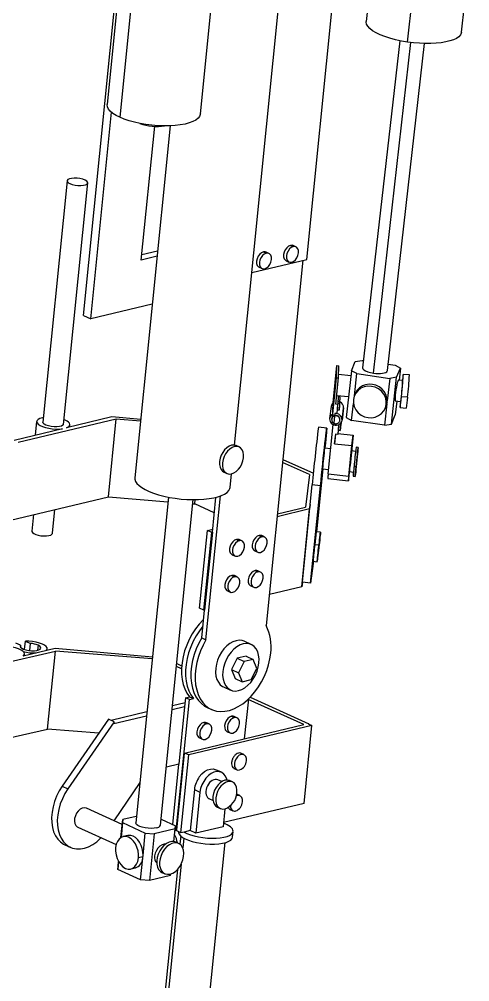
# Model space of a CAD drawing. Header units: inches. Extents: x 0.1 to 8.4, y 0.1 to 10.9.
# Drawn here: x 4.433 to 5.498, y 4.065 to 6.339 of the extents above; entities that cross this region are included whole.
import ezdxf

# ---------------------------------------------------------------- set-up
doc = ezdxf.new("R2010")
doc.units = ezdxf.units.IN
doc.header["$MEASUREMENT"] = 0

msp = doc.modelspace()

# ---------------------------------------------------------------- linework, layer by layer
at = {"color": 7, "linetype": 'Continuous', "lineweight": 25}
for p, q in [((5.397, 7.5956), (5.2533, 6.3338)), ((4.5853, 5.6389), (4.7243, 7.0186)), ((5.1126, 5.7718), (5.2053, 6.6916)), ((4.6771, 6.4958), (4.6411, 6.1375)), ((4.9416, 5.3329), (5.0591, 6.499)), ((4.8614, 6.1153), (4.8961, 6.4601)), ((5.4783, 6.3082), (5.4855, 6.3713)), ((5.3327, 6.2883), (5.2447, 5.5156)), ((5.3034, 5.509), (5.3913, 6.2816)), ((4.6021, 5.6312), (4.6513, 6.1192)), ((4.7901, 6.0872), (4.7063, 5.2557)), ((4.7215, 5.7701), (4.7533, 6.0861)), ((4.5464, 5.9573), (4.4889, 5.387)), ((4.5379, 5.382), (4.5953, 5.9524)), ((5.0741, 5.8048), (5.0808, 5.8018)), ((5.0871, 5.8013), (5.0804, 5.8044)), ((4.759, 5.7791), (4.7215, 5.7701)), ((4.7602, 5.791), (4.7227, 5.7821)), ((5.0102, 5.7893), (5.017, 5.7862)), ((5.0233, 5.7857), (5.0165, 5.7888)), ((4.9827, 5.7408), (5.1126, 5.7718)), ((5.0002, 5.753), (5.007, 5.7499)), ((5.1039, 5.7697), (5.017, 4.9069)), ((5.0641, 5.7685), (5.0708, 5.7655)), ((4.7476, 5.6659), (4.6021, 5.6312)), ((4.5853, 5.6389), (4.6021, 5.6312)), ((5.2186, 5.5086), (5.2276, 5.5305)), ((5.2276, 5.5305), (5.2441, 5.533)), ((5.2441, 5.533), (5.2466, 5.5327)), ((5.1751, 5.4325), (5.184, 5.5209)), ((5.1829, 5.4922), (5.184, 5.5209)), ((5.184, 5.5209), (5.1889, 5.5204)), ((5.1878, 5.4918), (5.1889, 5.5204)), ((5.2186, 5.5086), (5.206, 5.3979)), ((5.2312, 5.5018), (5.2186, 5.5086)), ((5.3031, 5.5081), (5.3034, 5.509)), ((5.3051, 5.5241), (5.3217, 5.5217)), ((5.3217, 5.5217), (5.3343, 5.5149)), ((5.3253, 5.4931), (5.3343, 5.5149)), ((5.3343, 5.5149), (5.331, 5.486)), ((5.1736, 5.3993), (5.1829, 5.4922)), ((5.1815, 5.4295), (5.1878, 5.4918)), ((5.1829, 5.4922), (5.1878, 5.4918)), ((5.2172, 5.4967), (5.1881, 5.4994)), ((5.2253, 5.4495), (5.2312, 5.5018)), ((5.2312, 5.5018), (5.3088, 5.4905)), ((5.3088, 5.4905), (5.3027, 5.4372)), ((5.3253, 5.4931), (5.3088, 5.4905)), ((5.3127, 5.3823), (5.3253, 5.4931)), ((5.3394, 5.4853), (5.3292, 5.4862)), ((5.3555, 5.4986), (5.3408, 5.5)), ((5.1837, 5.4504), (5.2117, 5.4478)), ((5.1873, 5.45), (5.1864, 5.429)), ((5.1917, 5.4463), (5.1871, 5.4467)), ((5.2273, 5.4545), (5.2254, 5.4498)), ((5.3255, 5.4371), (5.3217, 5.4042)), ((5.3221, 5.4375), (5.3348, 5.4363)), ((5.3513, 5.4459), (5.3366, 5.4472)), ((5.1704, 5.424), (5.1669, 5.3955)), ((5.1864, 5.429), (5.1815, 5.4295)), ((5.1843, 5.4074), (5.1864, 5.429)), ((5.1852, 5.4166), (5.1898, 5.4162)), ((5.1911, 5.4309), (5.1865, 5.4313)), ((5.1866, 5.4319), (5.1904, 5.4316)), ((5.1997, 5.4207), (5.1962, 5.3922)), ((5.1962, 5.3919), (5.1997, 5.4204)), ((5.1997, 5.4204), (5.1997, 5.4207)), ((5.2186, 5.3911), (5.2232, 5.4311)), ((5.302, 5.4306), (5.2962, 5.3798)), ((5.2982, 5.4198), (5.3001, 5.4245)), ((5.3001, 5.4245), (5.302, 5.4306)), ((5.3025, 5.4339), (5.3006, 5.4292)), ((5.3335, 5.4216), (5.3481, 5.4202)), ((4.431, 5.3396), (4.6625, 5.3948)), ((4.5419, 5.3915), (4.539, 5.3928)), ((4.6524, 5.3994), (4.5445, 5.3737)), ((4.644, 5.2109), (4.6625, 5.3948)), ((4.7202, 5.3938), (4.6524, 5.3994)), ((4.6625, 5.3948), (4.7198, 5.3901)), ((5.1717, 5.3947), (5.1716, 5.3937)), ((5.1716, 5.3942), (5.1716, 5.3931)), ((5.1742, 5.4059), (5.1736, 5.3993)), ((5.1736, 5.3993), (5.1736, 5.3993)), ((5.1787, 5.4016), (5.177, 5.3846)), ((5.1786, 5.4016), (5.1787, 5.4026)), ((5.1792, 5.4074), (5.1787, 5.4026)), ((5.1912, 5.3915), (5.1913, 5.3925)), ((5.206, 5.3979), (5.2186, 5.3911)), ((5.2962, 5.3798), (5.2186, 5.3911)), ((5.3127, 5.3823), (5.3217, 5.4042)), ((4.5355, 5.3716), (4.4209, 5.3442)), ((4.4743, 5.3887), (4.471, 5.3562)), ((4.5379, 5.382), (4.538, 5.3825)), ((4.5521, 5.3755), (4.5526, 5.3808)), ((5.1599, 5.373), (5.1403, 5.375)), ((5.1633, 5.2648), (5.175, 5.3813)), ((5.1719, 5.3832), (5.1725, 5.3889)), ((5.172, 5.3833), (5.1719, 5.3832)), ((5.1725, 5.3889), (5.172, 5.3833)), ((5.1769, 5.3841), (5.1765, 5.3807)), ((5.1882, 5.3811), (5.1859, 5.3581)), ((5.1871, 5.368), (5.1859, 5.3581)), ((5.1869, 5.368), (5.1918, 5.3675)), ((5.1882, 5.3811), (5.1879, 5.3811)), ((5.1882, 5.3812), (5.1882, 5.3811)), ((5.1934, 5.3822), (5.1904, 5.3825)), ((5.1933, 5.3819), (5.1936, 5.3819)), ((5.2962, 5.3798), (5.3127, 5.3823)), ((5.181, 5.3586), (5.1787, 5.3359)), ((5.1787, 5.3359), (5.1815, 5.3585)), ((5.1859, 5.3581), (5.181, 5.3586)), ((5.1862, 5.3606), (5.2226, 5.3568)), ((5.2226, 5.3568), (5.2154, 5.2849)), ((5.2195, 5.3317), (5.2226, 5.3568)), ((4.9527, 5.3286), (4.946, 5.3317)), ((5.1693, 5.3242), (5.1549, 5.3257)), ((5.1787, 5.3359), (5.2195, 5.3317)), ((5.2123, 5.2598), (5.2195, 5.3317)), ((5.2343, 5.3274), (5.2294, 5.3279)), ((5.0566, 5.2992), (5.1284, 5.2665)), ((5.2282, 5.3181), (5.2186, 5.3191)), ((5.1193, 5.2632), (5.0558, 5.2921)), ((5.1507, 5.2767), (5.1358, 5.1281)), ((5.1499, 5.2768), (5.1644, 5.2753)), ((5.2293, 5.2814), (5.2244, 5.2819)), ((4.9175, 5.2689), (4.9242, 5.2659)), ((4.9315, 5.233), (4.9348, 5.2649)), ((5.1193, 5.2632), (5.1095, 5.1866)), ((5.1624, 5.2537), (5.2113, 5.2487)), ((5.1633, 5.2648), (5.2123, 5.2598)), ((5.2135, 5.2702), (5.2231, 5.2692)), ((5.2223, 5.2594), (5.2272, 5.2589)), ((5.121, 5.1928), (5.1256, 5.2388)), ((5.122, 5.0068), (5.1452, 5.2368)), ((5.1452, 5.2368), (5.1256, 5.2388)), ((4.4125, 5.1557), (4.644, 5.2109)), ((4.644, 5.2109), (4.7847, 5.1993)), ((4.7858, 5.21), (4.7084, 4.4409)), ((4.8746, 4.8729), (4.9088, 5.2128)), ((4.8896, 5.1271), (4.8979, 5.2095)), ((4.7671, 4.435), (4.8446, 5.2041)), ((4.8436, 5.1945), (4.8484, 5.1941)), ((4.8484, 5.1941), (4.8494, 5.2041)), ((4.8943, 5.1732), (4.8484, 5.1941)), ((5.0436, 5.1709), (5.1095, 5.1866)), ((5.1024, 5.0089), (5.121, 5.1928)), ((5.121, 5.1928), (5.1196, 5.182)), ((4.467, 5.1687), (4.463, 5.1295)), ((4.512, 5.1246), (4.5176, 5.1807)), ((5.1196, 5.182), (5.0429, 5.1637)), ((5.1011, 4.998), (5.1196, 5.182)), ((4.8596, 4.9474), (4.8782, 5.1314)), ((4.8697, 4.9428), (4.8883, 5.1268)), ((4.8896, 5.1271), (4.8711, 4.9432)), ((4.8782, 5.1314), (4.8904, 5.1343)), ((4.8883, 5.1268), (4.8782, 5.1314)), ((4.8896, 5.1271), (4.8883, 5.1268)), ((4.8896, 5.1271), (4.8896, 5.1271)), ((5.0001, 5.1194), (5.0068, 5.1164)), ((5.0131, 5.1159), (5.0064, 5.119)), ((5.1452, 5.1272), (5.1354, 5.1282)), ((4.9465, 5.1102), (4.9532, 5.1071)), ((4.9595, 5.1066), (4.9528, 5.1097)), ((5.1414, 5.0966), (5.1316, 5.0976)), ((4.9365, 5.0739), (4.9432, 5.0708)), ((4.99, 5.0831), (4.9968, 5.0801)), ((5.1406, 5.0881), (5.1411, 5.088)), ((5.1284, 5.0584), (5.122, 5.0068)), ((5.1276, 5.0585), (5.1374, 5.0575)), ((4.9906, 5.0366), (4.9973, 5.0336)), ((5.0036, 5.0331), (4.9969, 5.0362)), ((4.9353, 5.0251), (4.9421, 5.022)), ((4.9484, 5.0215), (4.9416, 5.0246)), ((5.1024, 5.0089), (5.1011, 4.998)), ((5.122, 5.0068), (5.1024, 5.0089)), ((4.9253, 4.9887), (4.9321, 4.9857)), ((4.9806, 5.0003), (4.9873, 4.9973)), ((5.1011, 4.998), (5.0244, 4.9797)), ((4.8697, 4.9428), (4.8596, 4.9474)), ((4.8645, 4.8775), (4.8711, 4.9432)), ((4.8711, 4.9432), (4.8697, 4.9428)), ((5.017, 4.9069), (5.0166, 4.9068)), ((4.4458, 4.8501), (4.4478, 4.8698)), ((4.4478, 4.8698), (4.4599, 4.8643)), ((4.8645, 4.8775), (4.8746, 4.8729)), ((4.9815, 4.8618), (4.9647, 4.8695)), ((4.3885, 4.8164), (4.5185, 4.8459)), ((4.4363, 4.8602), (4.4252, 4.8653)), ((4.4363, 4.8602), (4.4359, 4.8562)), ((4.518, 4.8526), (4.4421, 4.8345)), ((4.4582, 4.8475), (4.4599, 4.8643)), ((4.4986, 4.848), (4.499, 4.8519)), ((4.5, 4.6619), (4.5185, 4.8459)), ((4.7478, 4.8323), (4.518, 4.8526)), ((4.7473, 4.8278), (4.5185, 4.8459)), ((4.4451, 4.8352), (4.4455, 4.8393)), ((4.9481, 4.8294), (4.935, 4.8029)), ((4.9694, 4.8345), (4.9481, 4.8294)), ((4.9481, 4.8294), (4.9649, 4.8217)), ((4.9649, 4.8217), (4.9518, 4.7953)), ((4.9863, 4.8268), (4.9649, 4.8217)), ((4.9694, 4.8345), (4.9863, 4.8268)), ((4.9945, 4.8055), (4.9863, 4.8268)), ((4.8167, 4.8042), (4.8048, 4.8096)), ((4.8056, 4.8167), (4.8171, 4.8114)), ((4.935, 4.8029), (4.9433, 4.7816)), ((4.935, 4.8029), (4.9518, 4.7953)), ((4.9814, 4.779), (4.9945, 4.8055)), ((4.9433, 4.7816), (4.9601, 4.7739)), ((4.9518, 4.7953), (4.9601, 4.7739)), ((4.9601, 4.7739), (4.9814, 4.779)), ((4.9158, 4.762), (4.9326, 4.7543)), ((4.8044, 4.4227), (4.8355, 4.732)), ((4.8262, 4.7362), (4.824, 4.7144)), ((4.8262, 4.7362), (4.8355, 4.7384)), ((4.8355, 4.732), (4.8262, 4.7362)), ((4.8354, 4.7385), (4.8355, 4.7384)), ((4.8355, 4.7384), (4.8448, 4.7342)), ((4.8355, 4.732), (4.8448, 4.7342)), ((4.9747, 4.733), (4.9652, 4.6392)), ((5.1056, 4.6727), (4.9746, 4.7323)), ((4.9793, 4.7376), (5.1176, 4.6746)), ((4.824, 4.7144), (4.7946, 4.7074)), ((4.825, 4.724), (4.7955, 4.717)), ((4.824, 4.7144), (4.8104, 4.579)), ((4.8775, 4.7131), (4.8876, 4.7085)), ((4.644, 4.6854), (4.5345, 4.5271)), ((4.6575, 4.6793), (4.644, 4.6854)), ((4.7347, 4.7025), (4.6506, 4.6824)), ((4.7337, 4.6929), (4.657, 4.6746)), ((4.9347, 4.6923), (4.9415, 4.6892)), ((4.9478, 4.6887), (4.941, 4.6918)), ((4.37, 4.6325), (4.5, 4.6619)), ((4.6211, 4.6523), (4.5, 4.6619)), ((4.6575, 4.6793), (4.548, 4.521)), ((4.657, 4.6746), (4.6575, 4.6793)), ((5.125, 4.6703), (4.834, 4.6009)), ((4.8693, 4.6776), (4.876, 4.6745)), ((4.8823, 4.6741), (4.8756, 4.6771)), ((4.9652, 4.6392), (5.1056, 4.6727)), ((5.1065, 4.4864), (5.125, 4.6703)), ((5.1176, 4.6746), (5.1162, 4.6743)), ((5.1162, 4.6743), (5.125, 4.6703)), ((5.1175, 4.6737), (5.1176, 4.6746)), ((4.8239, 4.6055), (4.9652, 4.6392)), ((4.8593, 4.6413), (4.866, 4.6382)), ((4.9247, 4.6559), (4.9315, 4.6529)), ((4.8055, 4.423), (4.8239, 4.6055)), ((4.8155, 4.417), (4.834, 4.6009)), ((4.834, 4.6009), (4.8239, 4.6055)), ((4.9642, 4.6017), (4.9571, 4.6049)), ((4.8104, 4.579), (4.7809, 4.572)), ((4.7959, 4.4365), (4.8103, 4.579)), ((4.9112, 4.5599), (4.8979, 4.5661)), ((4.9408, 4.5691), (4.9479, 4.5658)), ((4.5345, 4.5271), (4.548, 4.521)), ((4.7179, 4.5355), (4.6567, 4.4456)), ((4.912, 4.538), (4.9026, 4.5422)), ((4.9371, 4.5371), (4.9303, 4.5402)), ((4.8471, 4.5191), (4.8373, 4.4222)), ((4.8471, 4.5191), (4.8604, 4.513)), ((4.8604, 4.513), (4.8506, 4.4161)), ((4.9547, 4.5048), (4.9476, 4.508)), ((4.8806, 4.4983), (4.8833, 4.497)), ((4.8814, 4.4978), (4.8913, 4.4933)), ((5.1065, 4.4864), (4.9162, 4.441)), ((4.6767, 4.4365), (4.5918, 4.4751)), ((4.9018, 4.4775), (4.9085, 4.4744)), ((4.9195, 4.4736), (4.9153, 4.4311)), ((4.9313, 4.4722), (4.9384, 4.4689)), ((4.6737, 4.4059), (4.6779, 4.4482)), ((4.6773, 4.4411), (4.6738, 4.406)), ((4.6779, 4.4482), (4.6773, 4.4411)), ((4.6773, 4.4411), (4.7312, 4.4165)), ((4.7099, 4.4558), (4.6779, 4.4482)), ((4.7685, 4.4489), (4.8024, 4.4335)), ((4.9169, 4.4397), (4.917, 4.4412)), ((4.5714, 4.4304), (4.6623, 4.389)), ((4.7258, 4.3634), (4.7312, 4.4165)), ((4.7312, 4.4165), (4.752, 4.4145)), ((4.752, 4.4145), (4.7408, 4.3041)), ((4.8018, 4.4264), (4.752, 4.4145)), ((4.7988, 4.3965), (4.8018, 4.4264)), ((4.8016, 4.424), (4.8044, 4.4227)), ((4.8018, 4.4264), (4.8024, 4.4335)), ((4.8055, 4.423), (4.8044, 4.4227)), ((4.8054, 4.4216), (4.8055, 4.423)), ((4.8155, 4.417), (4.8054, 4.4216)), ((4.8099, 4.4195), (4.8099, 4.4194)), ((4.8228, 4.4187), (4.8155, 4.417)), ((4.8373, 4.4222), (4.8228, 4.4187)), ((4.8506, 4.4161), (4.8373, 4.4222)), ((4.9153, 4.4311), (4.8506, 4.4161)), ((4.9372, 4.4066), (4.9386, 4.4204)), ((4.5407, 4.3889), (4.5542, 4.3828)), ((4.6895, 4.4106), (4.6789, 4.4081)), ((4.8099, 4.3921), (4.8032, 4.3951)), ((4.8149, 4.4096), (4.813, 4.3903)), ((4.8222, 4.4045), (4.8198, 4.3812)), ((4.8292, 3.4924), (4.92, 4.3938)), ((4.6681, 4.3491), (4.6662, 4.3307)), ((4.6668, 4.3378), (4.668, 4.3493)), ((4.7256, 4.3601), (4.7149, 4.3575)), ((4.7201, 4.3062), (4.7252, 4.3568)), ((4.6662, 4.3307), (4.6668, 4.3378)), ((4.7201, 4.3062), (4.6662, 4.3307)), ((4.6971, 4.3315), (4.7078, 4.334)), ((4.816, 4.3429), (4.7313, 3.5023)), ((4.8069, 4.33), (4.7405, 3.6705)), ((4.7706, 4.3235), (4.7773, 4.3204)), ((4.7408, 4.3041), (4.7201, 4.3062)), ((4.7907, 4.316), (4.7408, 4.3041)), ((4.7907, 4.316), (4.7911, 4.3198))]:
    msp.add_line(p, q, dxfattribs=at)
at = {"color": 8, "linetype": 'Continuous', "lineweight": 25}
for p, q in [((5.351, 6.2851), (5.4981, 7.5765)), ((4.708, 6.4741), (4.6711, 6.1073)), ((5.2702, 5.5029), (5.3591, 6.284)), ((5.1868, 5.4368), (5.191, 5.4364)), ((5.1857, 5.4214), (5.1904, 5.421)), ((4.4776, 4.8601), (4.4764, 4.8481))]:
    msp.add_line(p, q, dxfattribs=at)
at = {"color": 7, "linetype": 'Continuous', "lineweight": 25, "flags": 128}
for points in [[(5.351, 6.2851), (5.3366, 6.2875), (5.3226, 6.2905), (5.3094, 6.294), (5.2972, 6.298), (5.2862, 6.3024), (5.2765, 6.3071), (5.2683, 6.312), (5.2618, 6.3171), (5.2571, 6.3223), (5.2542, 6.3274), (5.2533, 6.3324), (5.2533, 6.3338)], [(5.4783, 6.3082), (5.4779, 6.3062), (5.4758, 6.3018), (5.472, 6.2977), (5.4665, 6.2939), (5.4595, 6.2906), (5.4511, 6.2877), (5.4414, 6.2854), (5.4305, 6.2836), (5.4186, 6.2823), (5.4059, 6.2817), (5.3926, 6.2816), (5.3789, 6.2822), (5.3649, 6.2833), (5.351, 6.2851)], [(4.6711, 6.1073), (4.662, 6.1119), (4.6544, 6.1167), (4.6484, 6.1217), (4.6441, 6.1268), (4.6417, 6.1319), (4.641, 6.1369), (4.6411, 6.1375)], [(4.8614, 6.1153), (4.8612, 6.1142), (4.8594, 6.1095), (4.8558, 6.105), (4.8505, 6.1009), (4.8435, 6.0973), (4.8349, 6.0941), (4.825, 6.0915), (4.8139, 6.0894), (4.8017, 6.088), (4.7887, 6.0872), (4.775, 6.087), (4.761, 6.0875), (4.7468, 6.0886), (4.7327, 6.0904), (4.7189, 6.0928), (4.7056, 6.0957), (4.6931, 6.0991), (4.6815, 6.103), (4.6711, 6.1073)], [(4.5887, 5.9591), (4.5832, 5.9611), (4.5767, 5.9626), (4.5698, 5.9634), (4.563, 5.9636), (4.5567, 5.963), (4.5517, 5.9618), (4.5482, 5.9601), (4.5465, 5.9579), (4.5468, 5.9554), (4.549, 5.9529), (4.5531, 5.9506)], [(4.5531, 5.9506), (4.5585, 5.9486), (4.565, 5.9471), (4.5719, 5.9463), (4.5788, 5.9461), (4.585, 5.9467), (4.5901, 5.9479), (4.5936, 5.9496), (4.5952, 5.9518), (4.5949, 5.9543), (4.5927, 5.9568), (4.5887, 5.9591)], [(5.0741, 5.8048), (5.0696, 5.8029), (5.0653, 5.7993), (5.0618, 5.7945), (5.0592, 5.7889), (5.058, 5.783), (5.0581, 5.7775), (5.0596, 5.7729), (5.0623, 5.7696), (5.0641, 5.7685)], [(5.0808, 5.8018), (5.0763, 5.7998), (5.0721, 5.7963), (5.0685, 5.7914), (5.066, 5.7858), (5.0647, 5.78), (5.0648, 5.7745), (5.0663, 5.7698), (5.0691, 5.7665), (5.0728, 5.7648), (5.0771, 5.765)], [(5.0804, 5.8044), (5.0784, 5.805), (5.0741, 5.8048)], [(5.0771, 5.765), (5.0816, 5.7669), (5.0858, 5.7705), (5.0894, 5.7753), (5.0919, 5.7809), (5.0932, 5.7868), (5.0931, 5.7923), (5.0916, 5.7969), (5.0888, 5.8003), (5.0851, 5.8019), (5.0808, 5.8018)], [(5.0102, 5.7893), (5.0057, 5.7873), (5.0015, 5.7838), (4.9979, 5.7789), (4.9954, 5.7733), (4.9941, 5.7675), (4.9943, 5.762), (4.9958, 5.7573), (4.9985, 5.754), (5.0002, 5.753)], [(5.017, 5.7862), (5.0125, 5.7843), (5.0082, 5.7807), (5.0047, 5.7759), (5.0021, 5.7703), (5.0009, 5.7644), (5.001, 5.7589), (5.0025, 5.7543), (5.0052, 5.7509), (5.009, 5.7493), (5.0133, 5.7494)], [(5.0165, 5.7888), (5.0145, 5.7894), (5.0102, 5.7893)], [(5.0133, 5.7494), (5.0178, 5.7514), (5.022, 5.7549), (5.0255, 5.7597), (5.0281, 5.7654), (5.0294, 5.7712), (5.0292, 5.7767), (5.0277, 5.7814), (5.025, 5.7847), (5.0213, 5.7864), (5.017, 5.7862)], [(5.2447, 5.5156), (5.2452, 5.5133), (5.2475, 5.5107), (5.2515, 5.5083), (5.2568, 5.5061), (5.2631, 5.5043), (5.2702, 5.5029)], [(5.2702, 5.5029), (5.2759, 5.5023), (5.2816, 5.502), (5.287, 5.5022), (5.2919, 5.5027), (5.2961, 5.5036), (5.2994, 5.5048), (5.3018, 5.5063), (5.3031, 5.5081)], [(5.3366, 5.4472), (5.3374, 5.4555), (5.3382, 5.4639), (5.3389, 5.4723), (5.3396, 5.48), (5.3401, 5.4869), (5.3405, 5.4926), (5.3408, 5.4968), (5.3409, 5.4993), (5.3408, 5.4999), (5.3405, 5.4988), (5.34, 5.4959), (5.3395, 5.4913), (5.3388, 5.4853), (5.3388, 5.4853)], [(5.3006, 5.4292), (5.3006, 5.4375), (5.2986, 5.4458), (5.2948, 5.4534), (5.2893, 5.4602), (5.2824, 5.4656), (5.2745, 5.4696), (5.266, 5.4717), (5.2573, 5.4721), (5.2487, 5.4705), (5.2409, 5.4672), (5.2341, 5.4623), (5.2287, 5.4559), (5.2249, 5.4486), (5.223, 5.4405)], [(5.3027, 5.4372), (5.302, 5.445), (5.2996, 5.4526), (5.2957, 5.4596), (5.2903, 5.4658), (5.2837, 5.4707), (5.2762, 5.4743), (5.2682, 5.4764), (5.26, 5.4768), (5.252, 5.4756), (5.2445, 5.4728), (5.2378, 5.4685), (5.2323, 5.4629), (5.2281, 5.4564), (5.2273, 5.4545)], [(5.223, 5.4405), (5.223, 5.4321), (5.225, 5.4239), (5.2288, 5.4162), (5.2343, 5.4095), (5.2412, 5.404), (5.2491, 5.4001), (5.2576, 5.3979), (5.2663, 5.3976), (5.2748, 5.3991), (5.2827, 5.4025), (5.2895, 5.4074), (5.2949, 5.4137), (5.2987, 5.4211), (5.3006, 5.4292)], [(5.3342, 5.4363), (5.3339, 5.4316), (5.3335, 5.4266), (5.3334, 5.4233), (5.3334, 5.4217), (5.3336, 5.4219), (5.3339, 5.424), (5.3345, 5.4277), (5.3351, 5.433), (5.3358, 5.4396), (5.3366, 5.4472)], [(4.49, 5.3977), (4.4881, 5.3973), (4.4822, 5.3957), (4.4779, 5.3936), (4.4752, 5.391), (4.4743, 5.3882), (4.4752, 5.3852), (4.4779, 5.3822), (4.4823, 5.3793), (4.4881, 5.3766), (4.4952, 5.3744), (4.503, 5.3726), (4.5114, 5.3714), (4.5199, 5.3708), (4.5281, 5.3708), (4.5355, 5.3716)], [(4.5445, 5.3737), (4.5482, 5.3754), (4.5509, 5.3774), (4.5523, 5.3796), (4.5526, 5.382), (4.5516, 5.3844), (4.5495, 5.3869), (4.5462, 5.3893), (4.5419, 5.3915)], [(4.5379, 5.382), (4.5366, 5.3797), (4.5334, 5.3779), (4.5285, 5.3765), (4.5224, 5.3759), (4.5156, 5.3759), (4.5086, 5.3767), (4.502, 5.3781), (4.4963, 5.38), (4.492, 5.3823), (4.4895, 5.3848), (4.4889, 5.387)], [(5.1452, 5.2368), (5.1465, 5.2494), (5.1478, 5.2624), (5.1491, 5.2756), (5.1505, 5.2889), (5.1519, 5.3019), (5.1532, 5.3144), (5.1545, 5.3262), (5.1556, 5.337), (5.1567, 5.3467), (5.1577, 5.3551), (5.1585, 5.362), (5.1591, 5.3673), (5.1596, 5.3709), (5.1598, 5.3727), (5.1599, 5.3727), (5.1599, 5.371), (5.1596, 5.3675), (5.1591, 5.3622), (5.1585, 5.3554), (5.1577, 5.3471), (5.1568, 5.3374), (5.1557, 5.3266), (5.1556, 5.3256)], [(5.1929, 5.3774), (5.1926, 5.3746), (5.1923, 5.3718), (5.1921, 5.3695), (5.1919, 5.368), (5.1918, 5.3675), (5.1919, 5.3682), (5.192, 5.3699), (5.1923, 5.3724), (5.1926, 5.3752), (5.1929, 5.378), (5.1931, 5.3803), (5.1933, 5.3818), (5.1934, 5.3822), (5.1933, 5.3815), (5.1932, 5.3798), (5.1929, 5.3774)], [(5.1941, 5.3863), (5.1941, 5.3861), (5.1939, 5.3838), (5.1937, 5.3823), (5.1936, 5.3819), (5.1937, 5.3825), (5.1938, 5.3842), (5.194, 5.3861)], [(4.946, 5.3317), (4.9455, 5.3319), (4.9404, 5.333), (4.935, 5.3325), (4.9293, 5.3304), (4.9238, 5.3267), (4.9187, 5.3218), (4.9143, 5.3157), (4.9107, 5.3089), (4.9081, 5.3017), (4.9068, 5.2944), (4.9067, 5.2873), (4.9079, 5.281), (4.9102, 5.2756), (4.9136, 5.2714), (4.9175, 5.2689)], [(4.9352, 5.265), (4.9408, 5.2672), (4.9463, 5.2708), (4.9515, 5.2758), (4.9559, 5.2818), (4.9595, 5.2886), (4.962, 5.2959), (4.9634, 5.3032), (4.9635, 5.3102), (4.9623, 5.3166), (4.96, 5.322), (4.9565, 5.3261), (4.9522, 5.3288), (4.9472, 5.3299), (4.9417, 5.3294), (4.9361, 5.3273), (4.9306, 5.3237), (4.9254, 5.3187), (4.921, 5.3127), (4.9174, 5.3058), (4.9149, 5.2986), (4.9135, 5.2913), (4.9134, 5.2843), (4.9146, 5.2779), (4.9169, 5.2725), (4.9204, 5.2684), (4.9247, 5.2657), (4.9297, 5.2645), (4.9352, 5.265)], [(5.2293, 5.2814), (5.2301, 5.2889), (5.2308, 5.2965), (5.2316, 5.304), (5.2324, 5.311), (5.233, 5.3171), (5.2336, 5.3219), (5.234, 5.3253), (5.2342, 5.3271), (5.2343, 5.3272), (5.2342, 5.3256), (5.2339, 5.3224), (5.2335, 5.3177), (5.2329, 5.3117), (5.2322, 5.3049)], [(5.2322, 5.3049), (5.2314, 5.2974), (5.2306, 5.2897), (5.2298, 5.2822), (5.2291, 5.2753), (5.2284, 5.2692), (5.2279, 5.2644), (5.2275, 5.2609), (5.2273, 5.2591), (5.2272, 5.259), (5.2273, 5.2606), (5.2276, 5.2639), (5.228, 5.2686), (5.2286, 5.2745), (5.2293, 5.2814)], [(5.2123, 5.2598), (5.2117, 5.2544), (5.2114, 5.2507), (5.2113, 5.2489), (5.2114, 5.249), (5.2117, 5.2512), (5.2121, 5.2552), (5.2128, 5.2609), (5.2136, 5.268), (5.2144, 5.2761), (5.2154, 5.2849)], [(4.7063, 5.2557), (4.7064, 5.2522), (4.708, 5.2473), (4.7114, 5.2423), (4.7163, 5.2373), (4.7229, 5.2325), (4.7309, 5.2278), (4.7403, 5.2234), (4.7509, 5.2193), (4.7625, 5.2156), (4.775, 5.2123), (4.7882, 5.2095), (4.8018, 5.2073), (4.8157, 5.2056), (4.8297, 5.2045), (4.8435, 5.2041), (4.8569, 5.2042), (4.8697, 5.205), (4.8818, 5.2064), (4.8929, 5.2083), (4.9028, 5.2108), (4.9115, 5.2139), (4.9187, 5.2174), (4.9244, 5.2213), (4.9285, 5.2255), (4.9309, 5.2301), (4.9315, 5.233)], [(4.463, 5.1295), (4.4631, 5.1286), (4.4645, 5.1262), (4.4676, 5.1239), (4.4721, 5.1218), (4.4779, 5.1201), (4.4843, 5.1189), (4.491, 5.1183), (4.4974, 5.1184), (4.5031, 5.1191), (4.5076, 5.1204), (4.5106, 5.1222), (4.5119, 5.1243), (4.512, 5.1246)], [(5.0001, 5.1194), (4.9956, 5.1175), (4.9913, 5.1139), (4.9878, 5.1091), (4.9852, 5.1035), (4.984, 5.0976), (4.9841, 5.0921), (4.9856, 5.0875), (4.9883, 5.0842), (4.99, 5.0831)], [(5.0068, 5.1164), (5.0023, 5.1144), (4.9981, 5.1109), (4.9945, 5.106), (4.992, 5.1004), (4.9907, 5.0946), (4.9908, 5.0891), (4.9923, 5.0844), (4.9951, 5.0811), (4.9988, 5.0794), (5.0031, 5.0796)], [(5.0064, 5.119), (5.0044, 5.1196), (5.0001, 5.1194)], [(5.0031, 5.0796), (5.0076, 5.0815), (5.0118, 5.0851), (5.0154, 5.0899), (5.0179, 5.0955), (5.0192, 5.1014), (5.019, 5.1069), (5.0175, 5.1115), (5.0148, 5.1149), (5.0111, 5.1165), (5.0068, 5.1164)], [(5.144, 5.1143), (5.1434, 5.1086), (5.1428, 5.1028), (5.1422, 5.0974), (5.1417, 5.0929), (5.1414, 5.0897), (5.1412, 5.0882), (5.1411, 5.0883), (5.1413, 5.0902), (5.1416, 5.0936), (5.142, 5.0982), (5.1426, 5.1037), (5.1432, 5.1095), (5.1438, 5.1152), (5.1443, 5.1202), (5.1448, 5.124), (5.1451, 5.1264), (5.1452, 5.1272), (5.1451, 5.1261), (5.1449, 5.1235), (5.1445, 5.1194), (5.144, 5.1143)], [(4.9465, 5.1102), (4.942, 5.1082), (4.9378, 5.1047), (4.9342, 5.0999), (4.9317, 5.0943), (4.9304, 5.0884), (4.9305, 5.0829), (4.932, 5.0782), (4.9348, 5.0749), (4.9365, 5.0739)], [(4.9532, 5.1071), (4.9487, 5.1052), (4.9445, 5.1016), (4.9409, 5.0968), (4.9384, 5.0912), (4.9371, 5.0853), (4.9373, 5.0798), (4.9388, 5.0752), (4.9415, 5.0719), (4.9452, 5.0702), (4.9495, 5.0703)], [(4.9528, 5.1097), (4.9508, 5.1103), (4.9465, 5.1102)], [(4.9495, 5.0703), (4.954, 5.0723), (4.9582, 5.0758), (4.9618, 5.0807), (4.9643, 5.0863), (4.9656, 5.0921), (4.9655, 5.0976), (4.964, 5.1023), (4.9612, 5.1056), (4.9575, 5.1073), (4.9532, 5.1071)], [(5.1402, 5.0838), (5.1396, 5.078), (5.139, 5.0722), (5.1384, 5.0668), (5.138, 5.0624), (5.1376, 5.0592), (5.1374, 5.0576), (5.1374, 5.0578), (5.1375, 5.0596), (5.1378, 5.063), (5.1383, 5.0677), (5.1388, 5.0732), (5.1394, 5.079), (5.14, 5.0846), (5.1406, 5.0896), (5.141, 5.0935), (5.1413, 5.0959), (5.1414, 5.0966), (5.1413, 5.0956), (5.1411, 5.0929), (5.1407, 5.0889), (5.1402, 5.0838)], [(4.9906, 5.0366), (4.9861, 5.0347), (4.9819, 5.0311), (4.9783, 5.0263), (4.9758, 5.0207), (4.9745, 5.0148), (4.9746, 5.0093), (4.9761, 5.0047), (4.9789, 5.0014), (4.9806, 5.0003)], [(4.9973, 5.0336), (4.9928, 5.0316), (4.9886, 5.0281), (4.9851, 5.0232), (4.9825, 5.0176), (4.9812, 5.0118), (4.9814, 5.0063), (4.9829, 5.0016), (4.9856, 4.9983), (4.9893, 4.9966), (4.9936, 4.9968)], [(4.9969, 5.0362), (4.9949, 5.0368), (4.9906, 5.0366)], [(4.9936, 4.9968), (4.9981, 4.9987), (5.0024, 5.0023), (5.0059, 5.0071), (5.0085, 5.0127), (5.0097, 5.0186), (5.0096, 5.0241), (5.0081, 5.0287), (5.0054, 5.0321), (5.0016, 5.0337), (4.9973, 5.0336)], [(4.9353, 5.0251), (4.9309, 5.0231), (4.9266, 5.0195), (4.9231, 5.0147), (4.9205, 5.0091), (4.9192, 5.0033), (4.9194, 4.9977), (4.9209, 4.9931), (4.9236, 4.9898), (4.9253, 4.9887)], [(4.9421, 5.022), (4.9376, 5.02), (4.9333, 5.0165), (4.9298, 5.0117), (4.9272, 5.0061), (4.926, 5.0002), (4.9261, 4.9947), (4.9276, 4.99), (4.9303, 4.9867), (4.9341, 4.9851), (4.9384, 4.9852)], [(4.9416, 5.0246), (4.9397, 5.0252), (4.9353, 5.0251)], [(4.9384, 4.9852), (4.9429, 4.9872), (4.9471, 4.9907), (4.9507, 4.9955), (4.9532, 5.0011), (4.9545, 5.007), (4.9543, 5.0125), (4.9528, 5.0172), (4.9501, 5.0205), (4.9464, 5.0221), (4.9421, 5.022)], [(4.8689, 4.9211), (4.8678, 4.9201), (4.8585, 4.91), (4.8498, 4.8988), (4.8419, 4.8867), (4.835, 4.8739), (4.829, 4.8605), (4.8241, 4.8468), (4.8204, 4.8329), (4.818, 4.819), (4.8167, 4.8053), (4.8168, 4.7921), (4.8181, 4.7795), (4.8207, 4.7677), (4.8244, 4.7568), (4.8294, 4.747), (4.8354, 4.7385)], [(4.8673, 4.9049), (4.8592, 4.8945), (4.8513, 4.8824), (4.8444, 4.8696), (4.8384, 4.8562), (4.8336, 4.8425), (4.8299, 4.8286), (4.8274, 4.8147), (4.8262, 4.801), (4.8262, 4.7878), (4.8275, 4.7752), (4.8301, 4.7634), (4.8339, 4.7525), (4.8388, 4.7427), (4.8448, 4.7342)], [(4.496, 4.8474), (4.497, 4.8482), (4.4988, 4.8509), (4.4988, 4.8539), (4.4968, 4.857), (4.4931, 4.86), (4.4878, 4.8629), (4.481, 4.8654), (4.4733, 4.8674), (4.4649, 4.8688), (4.4562, 4.8697), (4.4478, 4.8698)], [(4.8645, 4.8775), (4.8575, 4.8648), (4.8515, 4.8515), (4.8466, 4.8379), (4.8428, 4.8241), (4.8403, 4.8103), (4.8389, 4.7967), (4.8389, 4.7835), (4.84, 4.7709), (4.8425, 4.759), (4.8461, 4.7481), (4.8509, 4.7382), (4.8567, 4.7296), (4.8636, 4.7223), (4.8714, 4.7164), (4.8775, 4.7131)], [(4.8746, 4.8729), (4.8676, 4.8602), (4.8616, 4.8469), (4.8567, 4.8333), (4.8529, 4.8195), (4.8504, 4.8057), (4.849, 4.7921), (4.849, 4.7789), (4.8501, 4.7663), (4.8526, 4.7544), (4.8562, 4.7435), (4.861, 4.7336), (4.8668, 4.725), (4.8737, 4.7177), (4.8815, 4.7118), (4.8901, 4.7075), (4.8993, 4.7047), (4.9091, 4.7036), (4.9193, 4.7041), (4.9298, 4.7062), (4.9405, 4.71), (4.951, 4.7153), (4.9615, 4.722), (4.9716, 4.7301), (4.9812, 4.7395), (4.9902, 4.7501), (4.9986, 4.7616), (5.006, 4.7739), (5.0126, 4.7869), (5.0181, 4.8004), (5.0224, 4.8141), (5.0257, 4.828), (5.0276, 4.8417)], [(4.9647, 4.8695), (4.9601, 4.8711), (4.9531, 4.8719), (4.9458, 4.8709), (4.9383, 4.8683), (4.9308, 4.8641), (4.9237, 4.8585), (4.917, 4.8515), (4.9111, 4.8434), (4.906, 4.8345), (4.902, 4.8251), (4.8991, 4.8153), (4.8975, 4.8056), (4.8972, 4.7961), (4.8982, 4.7873), (4.9004, 4.7793), (4.9039, 4.7725), (4.9085, 4.7669), (4.914, 4.7629), (4.9158, 4.762)], [(4.4421, 4.8345), (4.4447, 4.8371), (4.4456, 4.8399), (4.4446, 4.8429), (4.4418, 4.8459), (4.4374, 4.8488), (4.4316, 4.8514), (4.4246, 4.8537), (4.4167, 4.8555), (4.4083, 4.8567), (4.3999, 4.8573), (4.3918, 4.8572), (4.3843, 4.8565), (4.3779, 4.8551), (4.3727, 4.8533), (4.3692, 4.8509), (4.3674, 4.8482), (4.3674, 4.8453), (4.3692, 4.8423), (4.3728, 4.8393), (4.3779, 4.8365)], [(4.4363, 4.8602), (4.4353, 4.858), (4.4363, 4.8556), (4.4391, 4.8532), (4.4434, 4.851), (4.4491, 4.8492), (4.4555, 4.8479), (4.4623, 4.8472), (4.4689, 4.8471), (4.4748, 4.8478), (4.4796, 4.849), (4.4828, 4.8508), (4.4843, 4.853), (4.4838, 4.8554), (4.4816, 4.8578), (4.4776, 4.8601)], [(4.9998, 4.8183), (5.0001, 4.8277), (4.9991, 4.8365), (4.9968, 4.8445), (4.9934, 4.8514), (4.9888, 4.8569), (4.9832, 4.861), (4.9769, 4.8634), (4.9699, 4.8642), (4.9626, 4.8633), (4.9551, 4.8607), (4.9477, 4.8565), (4.9405, 4.8508), (4.9338, 4.8438), (4.9279, 4.8358), (4.9228, 4.8269), (4.9188, 4.8174), (4.9159, 4.8076), (4.9143, 4.7979), (4.914, 4.7885), (4.915, 4.7796), (4.9173, 4.7717), (4.9207, 4.7648), (4.9253, 4.7593), (4.9309, 4.7552), (4.9372, 4.7527), (4.9442, 4.752), (4.9515, 4.7529)], [(4.9515, 4.7529), (4.959, 4.7555), (4.9664, 4.7597), (4.9736, 4.7654), (4.9803, 4.7724), (4.9862, 4.7804), (4.9913, 4.7893), (4.9953, 4.7988), (4.9982, 4.8085), (4.9998, 4.8183)], [(4.9347, 4.6923), (4.9302, 4.6903), (4.926, 4.6868), (4.9224, 4.6819), (4.9199, 4.6763), (4.9186, 4.6705), (4.9188, 4.6649), (4.9203, 4.6603), (4.923, 4.657), (4.9247, 4.6559)], [(4.9415, 4.6892), (4.937, 4.6872), (4.9327, 4.6837), (4.9292, 4.6789), (4.9266, 4.6733), (4.9254, 4.6674), (4.9255, 4.6619), (4.927, 4.6572), (4.9297, 4.6539), (4.9335, 4.6523), (4.9378, 4.6524)], [(4.941, 4.6918), (4.939, 4.6924), (4.9347, 4.6923)], [(4.9378, 4.6524), (4.9423, 4.6544), (4.9465, 4.6579), (4.95, 4.6627), (4.9526, 4.6683), (4.9539, 4.6742), (4.9537, 4.6797), (4.9522, 4.6844), (4.9495, 4.6877), (4.9458, 4.6893), (4.9415, 4.6892)], [(4.8693, 4.6776), (4.8648, 4.6757), (4.8605, 4.6721), (4.857, 4.6673), (4.8544, 4.6617), (4.8532, 4.6558), (4.8533, 4.6503), (4.8548, 4.6457), (4.8575, 4.6423), (4.8593, 4.6413)], [(4.876, 4.6745), (4.8715, 4.6726), (4.8673, 4.669), (4.8637, 4.6642), (4.8612, 4.6586), (4.8599, 4.6528), (4.86, 4.6472), (4.8615, 4.6426), (4.8643, 4.6393), (4.868, 4.6376), (4.8723, 4.6378)], [(4.8756, 4.6771), (4.8736, 4.6778), (4.8693, 4.6776)], [(4.8723, 4.6378), (4.8768, 4.6397), (4.881, 4.6433), (4.8846, 4.6481), (4.8871, 4.6537), (4.8884, 4.6596), (4.8883, 4.6651), (4.8868, 4.6697), (4.884, 4.673), (4.8803, 4.6747), (4.876, 4.6745)], [(4.9703, 4.5871), (4.9702, 4.5927), (4.9687, 4.5973), (4.9659, 4.6006), (4.9622, 4.6023), (4.9579, 4.6021), (4.9534, 4.6002), (4.9492, 4.5966), (4.9456, 4.5918), (4.9431, 4.5862), (4.9418, 4.5804), (4.942, 4.5748), (4.9435, 4.5702), (4.9462, 4.5669), (4.9499, 4.5652), (4.9542, 4.5654)], [(4.8588, 4.5491), (4.8647, 4.556), (4.8712, 4.5616), (4.8781, 4.5655), (4.8851, 4.5676), (4.8918, 4.5678), (4.8979, 4.5661)], [(4.9243, 4.5416), (4.9237, 4.5439), (4.921, 4.5505), (4.9171, 4.5557), (4.9122, 4.5594), (4.9064, 4.5614), (4.9001, 4.5617), (4.8934, 4.5601), (4.8867, 4.5568), (4.8802, 4.552), (4.8743, 4.5457), (4.8692, 4.5384), (4.865, 4.5302), (4.862, 4.5217), (4.8604, 4.513)], [(4.5345, 4.5271), (4.5276, 4.5158), (4.5216, 4.5037), (4.5168, 4.4912), (4.5131, 4.4785), (4.5108, 4.4658), (4.5097, 4.4533), (4.51, 4.4412), (4.5116, 4.4299), (4.5145, 4.4195), (4.5187, 4.4101), (4.5241, 4.4021), (4.5305, 4.3954), (4.5378, 4.3903), (4.5407, 4.3889)], [(4.9303, 4.5402), (4.9298, 4.5404), (4.9248, 4.5416), (4.9193, 4.541), (4.9137, 4.5389), (4.9082, 4.5353), (4.9031, 4.5303), (4.8986, 4.5243), (4.895, 4.5175), (4.8925, 4.5102), (4.8911, 4.5029), (4.891, 4.4959), (4.8922, 4.4895), (4.8946, 4.4841), (4.898, 4.48), (4.9018, 4.4775)], [(4.9477, 4.5117), (4.9478, 4.5187), (4.9467, 4.5251), (4.9443, 4.5305), (4.9409, 4.5347), (4.9365, 4.5374), (4.9315, 4.5385), (4.926, 4.538), (4.9204, 4.5358), (4.9149, 4.5322), (4.9098, 4.5272), (4.9053, 4.5212), (4.9017, 4.5144), (4.8992, 4.5071), (4.8979, 4.4998), (4.8978, 4.4928), (4.8989, 4.4865), (4.9013, 4.4811), (4.9047, 4.4769), (4.9091, 4.4742), (4.9141, 4.4731), (4.9196, 4.4736)], [(4.548, 4.521), (4.541, 4.5096), (4.5351, 4.4976), (4.5302, 4.4851), (4.5266, 4.4724), (4.5242, 4.4596), (4.5232, 4.4471), (4.5235, 4.4351), (4.5251, 4.4238), (4.528, 4.4133), (4.5322, 4.404), (4.5375, 4.3959), (4.5439, 4.3893), (4.5513, 4.3842), (4.5594, 4.3808), (4.5683, 4.379), (4.5776, 4.379), (4.5873, 4.3808), (4.5971, 4.3842), (4.6068, 4.3893), (4.6164, 4.3959), (4.6255, 4.404), (4.6267, 4.4052)], [(4.9608, 4.4902), (4.9607, 4.4958), (4.9592, 4.5004), (4.9565, 4.5037), (4.9527, 4.5054), (4.9484, 4.5052), (4.9464, 4.5046)], [(4.5918, 4.4751), (4.5916, 4.4752), (4.5872, 4.4761), (4.5823, 4.4753), (4.5773, 4.4727), (4.5727, 4.4685), (4.5688, 4.4632), (4.5658, 4.4571), (4.5641, 4.4506), (4.5637, 4.4443), (4.5646, 4.4387), (4.5669, 4.4341), (4.5703, 4.431), (4.5714, 4.4304)], [(4.7579, 4.4288), (4.7521, 4.4278), (4.7453, 4.4275), (4.7381, 4.4278), (4.7309, 4.4287), (4.7241, 4.4302), (4.7181, 4.4321), (4.7133, 4.4345), (4.7101, 4.437), (4.7085, 4.4396), (4.7084, 4.4409)], [(4.9386, 4.4209), (4.9383, 4.4235), (4.9372, 4.426), (4.9352, 4.4286), (4.9324, 4.4312), (4.9289, 4.4337), (4.9247, 4.4361), (4.9199, 4.4384), (4.9161, 4.44)], [(4.8099, 4.4194), (4.8099, 4.4177), (4.8113, 4.4139), (4.8145, 4.41), (4.8193, 4.4063), (4.8256, 4.4027), (4.8333, 4.3995), (4.8422, 4.3966), (4.8519, 4.3942), (4.8622, 4.3923), (4.8729, 4.391)], [(4.8228, 4.4187), (4.8297, 4.4153), (4.8378, 4.4122), (4.847, 4.4095), (4.8569, 4.4072), (4.8674, 4.4056), (4.8781, 4.4045), (4.8887, 4.404), (4.8989, 4.4042), (4.9084, 4.4051), (4.917, 4.4065), (4.9244, 4.4085), (4.9304, 4.411), (4.9349, 4.414), (4.9376, 4.4173), (4.9386, 4.4209)], [(4.7149, 4.3575), (4.7151, 4.366), (4.7139, 4.3747), (4.7114, 4.3831), (4.7077, 4.3909), (4.703, 4.3976), (4.6976, 4.4029), (4.6917, 4.4066), (4.6856, 4.4084), (4.6797, 4.4082), (4.6741, 4.4062), (4.6693, 4.4023), (4.6654, 4.3968), (4.6626, 4.3899), (4.6611, 4.382)], [(4.7258, 4.3634), (4.7255, 4.3715), (4.724, 4.3796), (4.7214, 4.3874), (4.7177, 4.3945), (4.7132, 4.4007), (4.7081, 4.4056), (4.7026, 4.409), (4.6969, 4.4108), (4.6913, 4.4109), (4.6895, 4.4106)], [(4.7782, 4.3898), (4.7758, 4.3899), (4.7708, 4.3887), (4.7657, 4.3857), (4.7611, 4.3811), (4.7573, 4.3754), (4.7546, 4.3689), (4.7532, 4.3623)], [(4.8032, 4.3951), (4.7995, 4.3963), (4.7936, 4.3966), (4.7875, 4.3952), (4.7813, 4.392), (4.7753, 4.3873), (4.77, 4.3813), (4.7654, 4.3743), (4.7618, 4.3666), (4.7593, 4.3586), (4.7582, 4.3505), (4.7584, 4.3429), (4.76, 4.3361), (4.7627, 4.3303), (4.7667, 4.3259), (4.7706, 4.3235)], [(4.7899, 4.3195), (4.7961, 4.3218), (4.8022, 4.3257), (4.8079, 4.3311), (4.8129, 4.3376), (4.817, 4.345), (4.8201, 4.3529), (4.8218, 4.361), (4.8223, 4.3689), (4.8214, 4.3762), (4.8193, 4.3825), (4.8159, 4.3876), (4.8115, 4.3913), (4.8062, 4.3933), (4.8004, 4.3936), (4.7942, 4.3921), (4.788, 4.3889), (4.7821, 4.3843), (4.7767, 4.3783), (4.7721, 4.3713), (4.7685, 4.3636), (4.7661, 4.3555), (4.7649, 4.3475), (4.7651, 4.3399), (4.7667, 4.333), (4.7695, 4.3272), (4.7734, 4.3228), (4.7783, 4.32), (4.7838, 4.3189), (4.7899, 4.3195)], [(4.8729, 4.391), (4.8839, 4.3903), (4.8947, 4.3903), (4.9048, 4.391), (4.914, 4.3924), (4.9219, 4.3944), (4.9284, 4.3969), (4.9332, 4.3999), (4.9362, 4.4034), (4.9372, 4.4066)], [(4.6611, 4.382), (4.6609, 4.3735), (4.6621, 4.3648), (4.6646, 4.3564), (4.6683, 4.3486), (4.673, 4.3419), (4.6784, 4.3366), (4.6843, 4.333), (4.6904, 4.3312), (4.6963, 4.3313), (4.7019, 4.3334), (4.7067, 4.3372), (4.7106, 4.3428), (4.7134, 4.3496), (4.7149, 4.3575)]]:
    msp.add_lwpolyline(points, dxfattribs=at)
at = {"color": 7, "linetype": 'Continuous', "lineweight": 25}
for centre, radius, start, end in [((4.76, 6.2135), 0.1276, 250.88, 277.6173), ((4.8492, 5.5063), 0.4907, 351.7878, 357.5369), ((4.6721, 5.5264), 0.6839, 353.2375, 357.6696), ((5.154, 5.4384), 0.037, 349.2853, 356.8039), ((5.1857, 5.4218), 0.0141, 355.5656, 68.691), ((5.0696, 5.451), 0.1223, 353.1292, 357.7776), ((5.2675, 5.4379), 0.0353, 353.4982, 358.8856), ((5.0872, 5.465), 0.2648, 350.2442, 355.8439), ((5.1838, 5.4223), 0.0135, 129.63, 172.5656), ((5.1536, 5.423), 0.0369, 349.2707, 356.8136), ((5.069, 5.4356), 0.1223, 353.1291, 357.7778), ((5.2677, 5.4378), 0.035, 348.1069, 353.5124), ((5.1802, 5.3939), 0.0134, 116.6033, 231.894), ((5.1809, 5.3925), 0.00932, 103.9556, 173.1755), ((5.1808, 5.3929), 0.00916, 175.1766, 245.295), ((5.1812, 5.3932), 0.00977, 104.5046, 141.1354), ((5.1818, 5.3943), 0.0145, 248.5661, 351.8236), ((5.1815, 5.3933), 0.00978, 355.6246, 106.7851), ((5.1816, 5.393), 0.0146, 356.6856, 99.5264), ((9.8009, 4.802), 4.6957, 172.9911, 174.6622), ((5.6462, 5.3284), 0.461, 173.4079, 175.061), ((6.4957, 5.1624), 1.3506, 173.0545, 175.1423), ((6.7983, 5.1345), 1.5807, 172.9725, 174.6497), ((6.5626, 5.1568), 1.3538, 173.1118, 174.5107), ((5.5716, 5.245), 0.359, 173.3959, 175.9756), ((5.832, 5.214), 0.6114, 173.626, 175.7465), ((5.3418, 5.2441), 0.1797, 173.3637, 176.9169), ((6.3723, 4.9801), 1.2458, 173.1733, 174.5883), ((6.1478, 4.9728), 1.0238, 172.9968, 175.2002), ((4.9178, 4.8566), 0.1108, 352.3077, 26.9498), ((4.4695, 4.9516), 0.1097, 255.8788, 271.7528), ((4.4558, 4.8076), 0.0569, 67.3536, 85.8514), ((4.9453, 4.5888), 0.025, 290.7887, 356.3076), ((4.904, 4.5145), 0.0438, 290.7876, 356.3084), ((4.9429, 4.4791), 0.0108, 171.9797, 279.4464), ((4.9358, 4.4919), 0.025, 290.7877, 356.3086), ((4.7576, 4.4392), 0.0104, 271.8453, 336.4371), ((4.7502, 4.3846), 0.0575, 8.7593, 29.2287), ((4.699, 4.3587), 0.0263, 289.6761, 355.8206), ((4.6788, 4.3647), 0.047, 350.3112, 354.2769), ((4.6755, 4.3651), 0.0504, 354.2648, 358.0537), ((4.771, 4.3587), 0.0182, 168.6557, 225.0151)]:
    msp.add_arc(centre, radius, start, end, dxfattribs=at)
for centre, major_axis, ratio, start_param, end_param in [((5.3256, 5.4618), (0.0036, 0.0244), 0.089067, 0.004636, 2.017625), ((5.3256, 5.4618), (0.0036, 0.0244), 0.089067, 2.017625, 3.146228), ((5.1691, 5.2928), (0.007, 0.1775), 0.004762, 5.403133, 5.618728), ((5.1814, 5.3937), (0.00973, -0.0012), 0.938847, 2.616655, 3.162352), ((5.1815, 5.3937), (0.0148, -0.0006), 0.938669, 1.421994, 1.766145), ((5.1815, 5.3937), (0.0148, -0.0006), 0.938669, 4.042868, 4.402805), ((4.8791, 4.526), (0.0184, 0.0403), 0.66003, 1.2815, 2.026306), ((4.8924, 4.5199), (0.0103, 0.0223), 0.666173, 0.003796, 3.044502)]:
    msp.add_ellipse(centre, major_axis=major_axis, ratio=ratio, start_param=start_param, end_param=end_param, dxfattribs=at)
for points, knots in [([(5.1769, 5.3845), (5.1771, 5.3845), (5.1775, 5.3843), (5.178, 5.3841), (5.1786, 5.3839), (5.1794, 5.3837), (5.1803, 5.3835), (5.1819, 5.3834), (5.1839, 5.3836), (5.1862, 5.3844), (5.1881, 5.3857), (5.1897, 5.3874), (5.1908, 5.3895), (5.1913, 5.3917), (5.1912, 5.394), (5.1906, 5.3962), (5.1894, 5.3981), (5.1877, 5.3998), (5.1857, 5.4011), (5.1838, 5.4017), (5.1822, 5.4019), (5.181, 5.402), (5.1798, 5.4019), (5.179, 5.4017), (5.1786, 5.4016)], [0, 0, 0, 0, 0.0157805, 0.031504, 0.04723, 0.0630182, 0.0940353, 0.1251275, 0.1871542, 0.2501271, 0.3130606, 0.3750519, 0.4370524, 0.5000062, 0.5629488, 0.6249428, 0.6869405, 0.7498852, 0.8128431, 0.8748509, 0.9058752, 0.9369631, 0.9684466, 1, 1, 1, 1]), ([(4.9574, 4.6045), (4.9571, 4.6047), (4.9554, 4.606), (4.9512, 4.6055), (4.9455, 4.603), (4.9403, 4.5977), (4.9366, 4.5908), (4.9347, 4.5833), (4.9351, 4.5764), (4.9374, 4.5712), (4.9401, 4.5698), (4.9413, 4.5691)], [0, 0, 0, 0, 0.025867, 0.150867, 0.275866, 0.400868, 0.525865, 0.650867, 0.775865, 0.900866, 1, 1, 1, 1]), ([(4.9271, 4.4773), (4.9275, 4.4763), (4.9285, 4.4738), (4.9306, 4.4728), (4.9318, 4.4722)], [0, 0, 0, 0, 0.401243, 1, 1, 1, 1])]:
    msp.add_open_spline(points, degree=3, knots=knots, dxfattribs=at)

doc.saveas('drawing.dxf')
